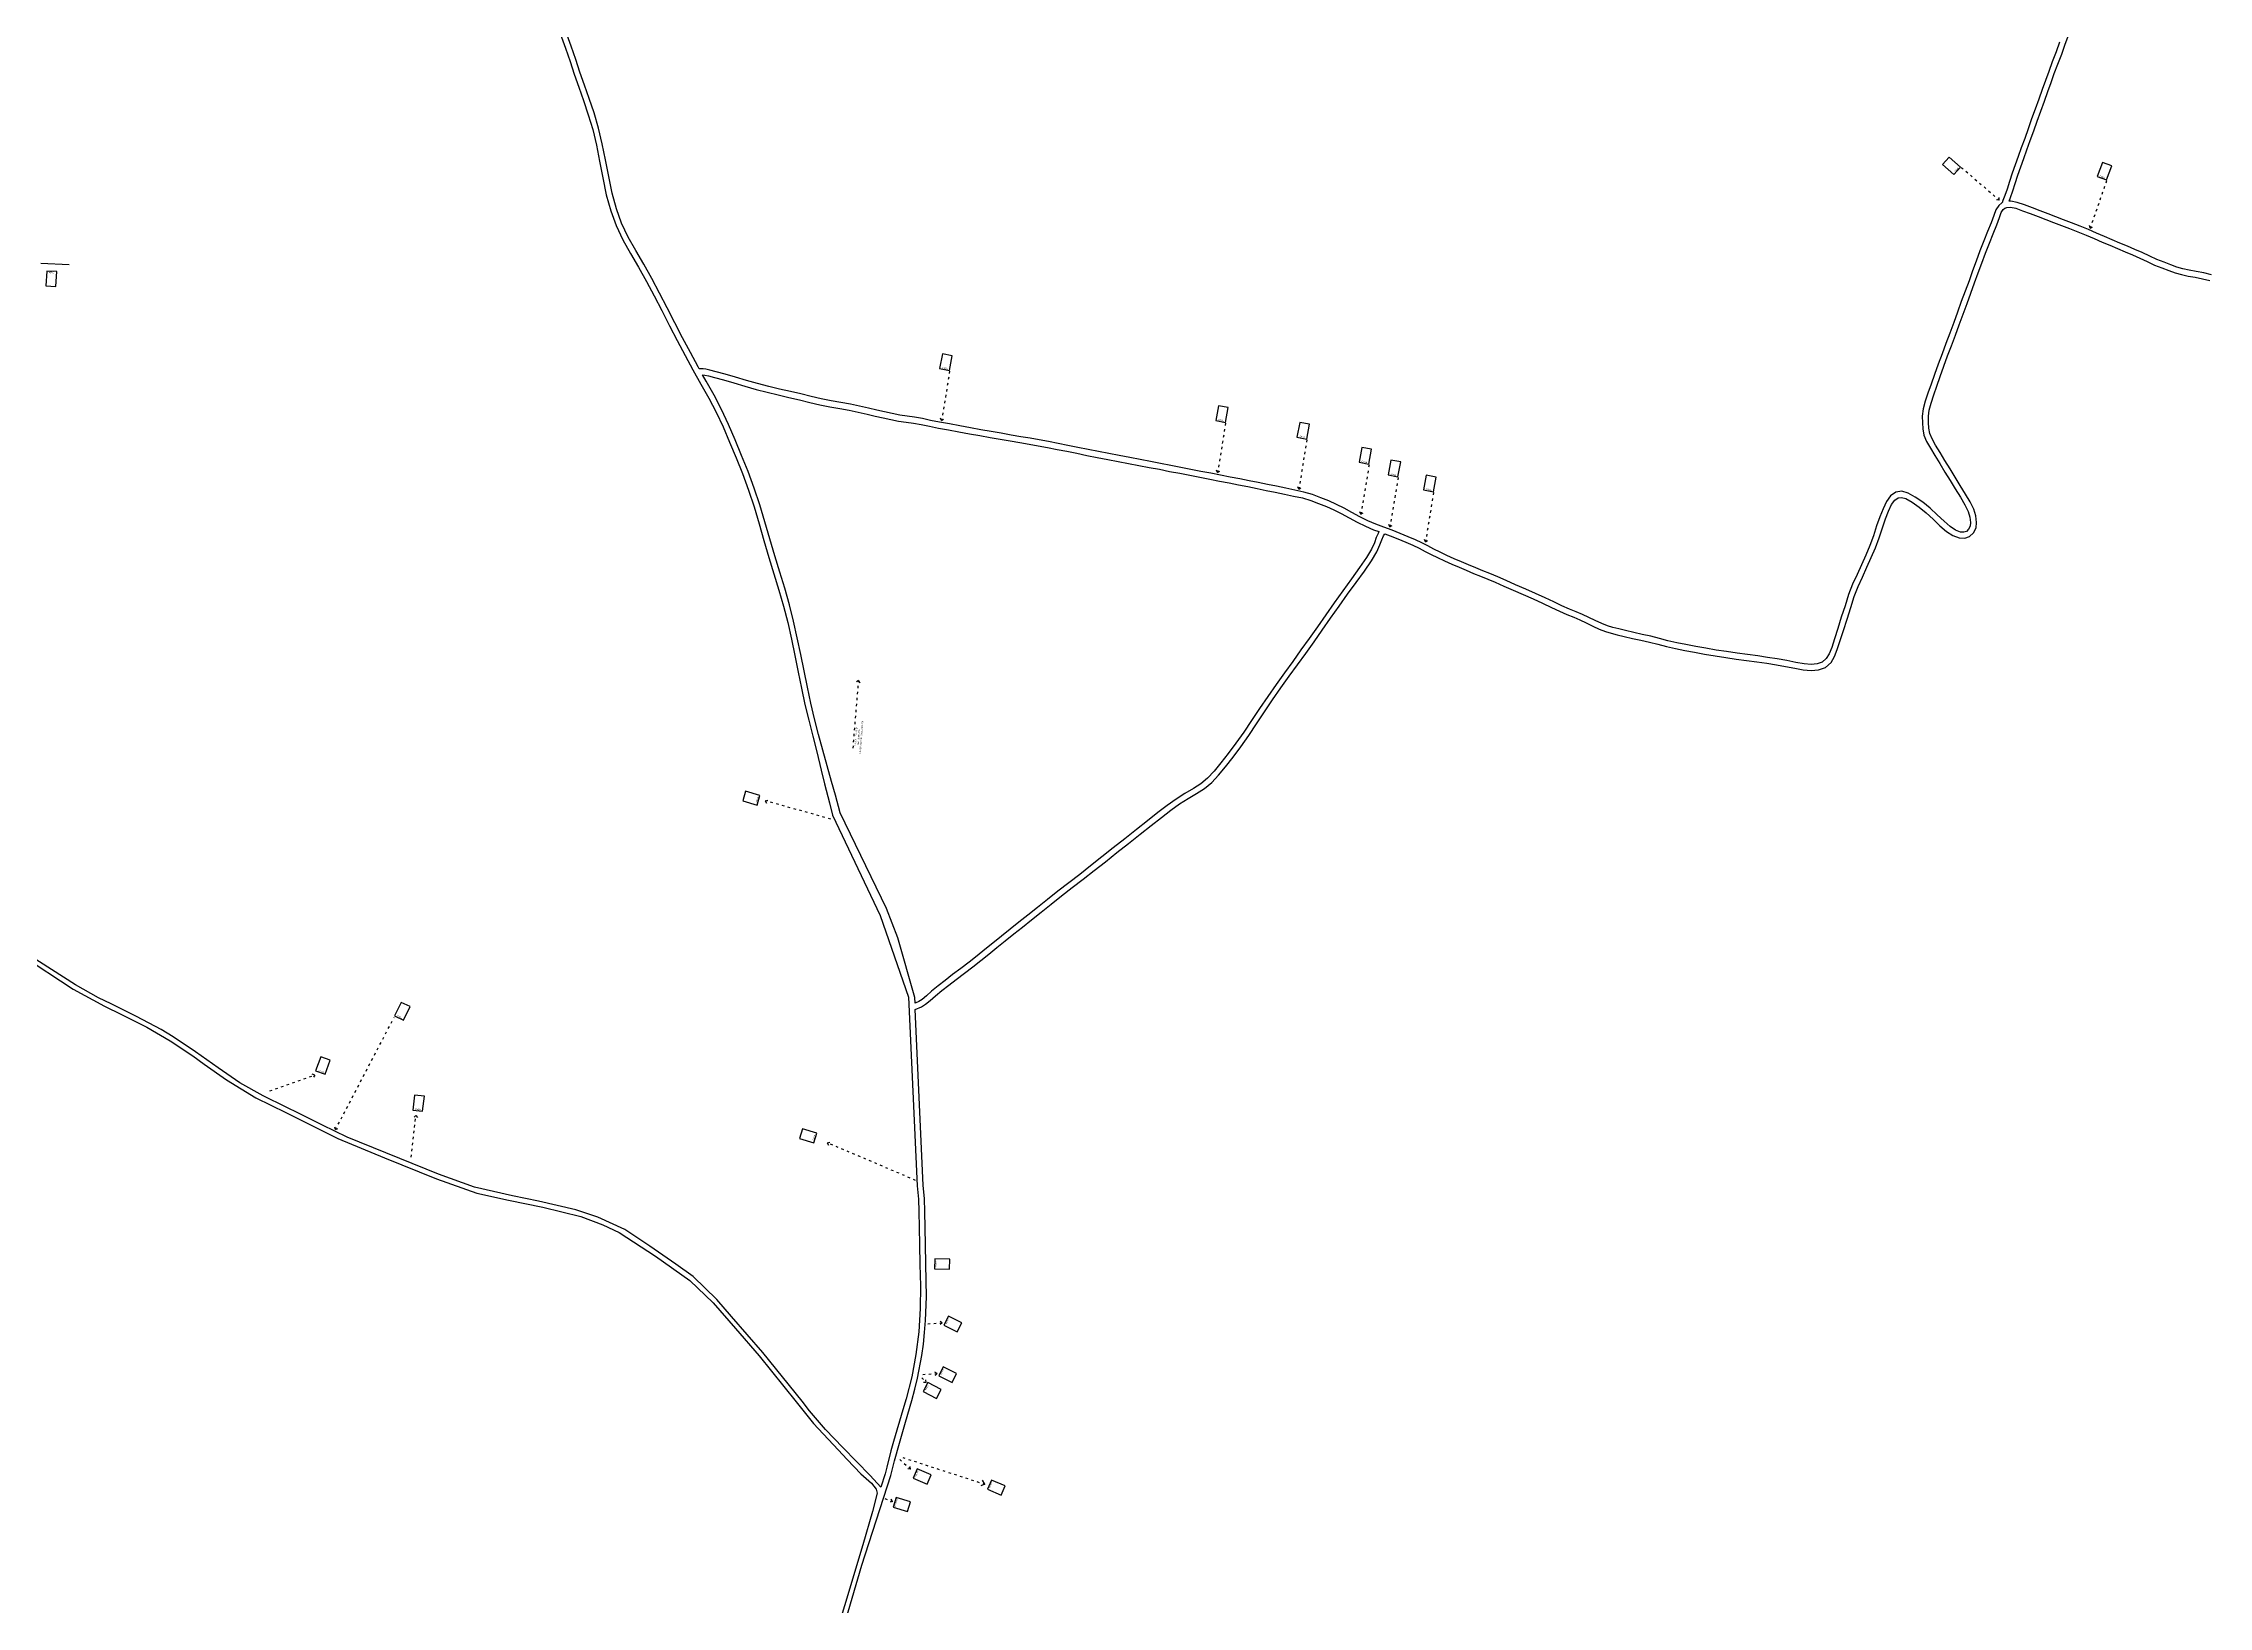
# Model space of a CAD drawing. Extents: x 714896 to 749292, y 8417558 to 8447149.
# Drawn here: x 736357 to 738520, y 8433178 to 8434741 of the extents above; entities that cross this region are included whole.
import ezdxf
from ezdxf.enums import TextEntityAlignment as Align

# ---------------------------------------------------------------- set-up
doc = ezdxf.new("R2010")
doc.units = 0
doc.header["$MEASUREMENT"] = 0
doc.linetypes.add('ACAD_ISO03W100', pattern=[30, 12, -18])
for name, color, linetype in [('LOTE', 7, 'CONTINUOUS'), ('NUM-PORTA', 7, 'CONTINUOUS'), ('QUADRA', 6, 'CONTINUOUS')]:
    doc.layers.add(name, color=color, linetype=linetype)

msp = doc.modelspace()

# ---------------------------------------------------------------- linework, layer by layer
at = {"layer": 'LOTE'}
for p, q in [((738260.8, 8434626.9), (738254.1, 8434619.5)), ((738254.1, 8434619.5), (738265.3, 8434609.4)), ((738272, 8434616.9), (738260.8, 8434626.9)), ((738265.3, 8434609.4), (738272, 8434616.9)), ((738413.7, 8434621.5), (738408.5, 8434607.4)), ((738423, 8434618), (738413.7, 8434621.5)), ((738417.9, 8434604), (738423, 8434618)), ((738408.5, 8434607.4), (738417.9, 8434604)), ((736360, 8434513), (736359.1, 8434498.1)), ((736370, 8434512.5), (736360, 8434513)), ((736369.1, 8434497.5), (736370, 8434512.5)), ((736359.1, 8434498.1), (736369.1, 8434497.5)), ((737254.9, 8434430.2), (737252.1, 8434415.5)), ((737264.7, 8434428.4), (737254.9, 8434430.2)), ((737262, 8434413.6), (737264.7, 8434428.4)), ((737252.1, 8434415.5), (737262, 8434413.6)), ((737530.6, 8434378.3), (737527.9, 8434363.5)), ((737540.4, 8434376.5), (737530.6, 8434378.3)), ((737537.7, 8434361.7), (737540.4, 8434376.5)), ((737527.9, 8434363.5), (737537.7, 8434361.7)), ((737611.8, 8434361.7), (737609.1, 8434347)), ((737621.6, 8434359.9), (737611.8, 8434361.7)), ((737618.9, 8434345.1), (737621.6, 8434359.9)), ((737609.1, 8434347), (737618.9, 8434345.1)), ((737673.8, 8434336.7), (737671.1, 8434322)), ((737683.7, 8434334.9), (737673.8, 8434336.7)), ((737680.9, 8434320.1), (737683.7, 8434334.9)), ((737671.1, 8434322), (737680.9, 8434320.1)), ((737702.9, 8434324), (737700.2, 8434309.2)), ((737700.2, 8434309.2), (737710, 8434307.4)), ((737712.7, 8434322.2), (737702.9, 8434324)), ((737710, 8434307.4), (737712.7, 8434322.2)), ((737738.3, 8434309), (737735.6, 8434294.2)), ((737748.2, 8434307.1), (737738.3, 8434309)), ((737735.6, 8434294.2), (737745.4, 8434292.4)), ((737745.4, 8434292.4), (737748.2, 8434307.1)), ((737058.2, 8433993.1), (737055.4, 8433983.5)), ((737072.6, 8433988.8), (737058.2, 8433993.1)), ((737069.7, 8433979.2), (737072.6, 8433988.8)), ((737055.4, 8433983.5), (737069.7, 8433979.2)), ((736714, 8433782.1), (736707.5, 8433768.6)), ((736707.5, 8433768.6), (736716.5, 8433764.3)), ((736723, 8433777.8), (736714, 8433782.1)), ((736716.5, 8433764.3), (736723, 8433777.8)), ((736633.8, 8433727.8), (736628.7, 8433713.6)), ((736643.2, 8433724.3), (736633.8, 8433727.8)), ((736628.7, 8433713.6), (736638.1, 8433710.2)), ((736638.1, 8433710.2), (736643.2, 8433724.3)), ((736727.5, 8433689.4), (736725.7, 8433674.5)), ((736737.5, 8433688.2), (736727.5, 8433689.4)), ((736735.6, 8433673.3), (736737.5, 8433688.2)), ((736725.7, 8433674.5), (736735.6, 8433673.3)), ((737115, 8433655.7), (737112.1, 8433646.1)), ((737112.1, 8433646.1), (737126.5, 8433641.8)), ((737129.3, 8433651.4), (737115, 8433655.7)), ((737126.5, 8433641.8), (737129.3, 8433651.4)), ((737247.2, 8433525.8), (737246.9, 8433515.8)), ((737246.9, 8433515.8), (737261.9, 8433515.4)), ((737262.2, 8433525.4), (737247.2, 8433525.8)), ((737261.9, 8433515.4), (737262.2, 8433525.4)), ((737260.8, 8433468.6), (737256.3, 8433459.6)), ((737274.2, 8433461.9), (737260.8, 8433468.6)), ((737256.3, 8433459.6), (737269.7, 8433452.9)), ((737269.7, 8433452.9), (737274.2, 8433461.9)), ((737240.3, 8433402.1), (737235.7, 8433393.2)), ((737253.6, 8433395.1), (737240.3, 8433402.1)), ((737255.6, 8433417.9), (737251.2, 8433409)), ((737251.2, 8433409), (737264.6, 8433402.3)), ((737269, 8433411.2), (737255.6, 8433417.9)), ((737264.6, 8433402.3), (737269, 8433411.2)), ((737235.7, 8433393.2), (737248.9, 8433386.3)), ((737248.9, 8433386.3), (737253.6, 8433395.1)), ((737229.7, 8433315.8), (737225.8, 8433306.6)), ((737243.5, 8433310), (737229.7, 8433315.8)), ((737225.8, 8433306.6), (737239.6, 8433300.7)), ((737239.6, 8433300.7), (737243.5, 8433310)), ((737303.8, 8433304.7), (737299.9, 8433295.5)), ((737299.9, 8433295.5), (737313.7, 8433289.6)), ((737317.6, 8433298.8), (737303.8, 8433304.7)), ((737313.7, 8433289.6), (737317.6, 8433298.8)), ((737208.6, 8433287.3), (737205.7, 8433277.7)), ((737205.7, 8433277.7), (737220, 8433273.3)), ((737223, 8433282.9), (737208.6, 8433287.3)), ((737220, 8433273.3), (737223, 8433282.9))]:
    msp.add_line(p, q, dxfattribs=at)
at = {"layer": 'LOTE', "color": 7, "linetype": 'ACAD_ISO03W100', "ltscale": 0.2}
for points in [[(738272.8, 8434616.6), (738310.6, 8434583.9)], [(738417.9, 8434603.1), (738401.5, 8434555.9)], [(737262.1, 8434412.8), (737254, 8434363.5)], [(737537.8, 8434360.9), (737529.7, 8434311.6)], [(737619, 8434344.3), (737610.9, 8434295)], [(737681.1, 8434319.3), (737672.9, 8434270)], [(737710.1, 8434306.6), (737702, 8434257.3)], [(737745.6, 8434291.6), (737737.4, 8434242.2)], [(737165.7, 8434036.2), (737171.2, 8434103.9)], [(737143.3, 8433965.3), (737077.8, 8433983.6)], [(736648.5, 8433654.9), (736707, 8433767)], [(736583, 8433693.7), (736627.8, 8433709.5)], [(736724.1, 8433627.4), (736728.9, 8433669.1)], [(737228.1, 8433604.2), (737139.8, 8433641.8)], [(737240.3, 8433460.9), (737254.7, 8433461.8)], [(737234.2, 8433407), (737238.7, 8433402.2)], [(737235.2, 8433410.3), (737249.5, 8433411.1)], [(737212.3, 8433325.3), (737223, 8433315.7)], [(737215.2, 8433327.2), (737297.2, 8433300.6)], [(737197.5, 8433286.1), (737205.1, 8433283.4)]]:
    msp.add_lwpolyline(points, dxfattribs=at)
at = {"layer": 'LOTE'}
for points in [[(738310.6, 8434583.9), (738308, 8434584.3)], [(738310.6, 8434583.9), (738310.5, 8434586.5)], [(738401.5, 8434555.9), (738401, 8434558.4)], [(738401.5, 8434555.9), (738403.9, 8434556.9)], [(737254, 8434363.5), (737253, 8434365.9)], [(737254, 8434363.5), (737256.1, 8434364.9)], [(737529.7, 8434311.6), (737528.7, 8434314)], [(737529.7, 8434311.6), (737531.9, 8434313)], [(737610.9, 8434295), (737609.9, 8434297.4)], [(737610.9, 8434295), (737613.1, 8434296.4)], [(737672.9, 8434270), (737672, 8434272.4)], [(737672.9, 8434270), (737675.1, 8434271.4)], [(737702, 8434257.3), (737701, 8434259.7)], [(737702, 8434257.3), (737704.2, 8434258.7)], [(737737.4, 8434242.2), (737736.5, 8434244.7)], [(737737.4, 8434242.2), (737739.6, 8434243.7)], [(737171.2, 8434103.9), (737169.1, 8434102.3)], [(737171.2, 8434103.9), (737172.3, 8434101.6)], [(737077.8, 8433983.6), (737080.3, 8433984.2)], [(737077.8, 8433983.6), (737079, 8433981.2)], [(736627.8, 8433709.5), (736625.3, 8433710.2)], [(736627.8, 8433709.5), (736626.6, 8433707.2)], [(736728.9, 8433669.1), (736727.1, 8433667.2)], [(736728.9, 8433669.1), (736730.3, 8433667)], [(736648.5, 8433654.9), (736648, 8433657.5)], [(736648.5, 8433654.9), (736650.9, 8433656)], [(737139.8, 8433641.8), (737142.4, 8433642.5)], [(737139.8, 8433641.8), (737141, 8433639.5)], [(737254.7, 8433461.8), (737252.5, 8433463.3)], [(737254.7, 8433461.8), (737252.7, 8433460)], [(737238.7, 8433402.2), (737236.1, 8433402.3)], [(737238.7, 8433402.2), (737238.3, 8433404.8)], [(737249.5, 8433411.1), (737247.4, 8433412.6)], [(737249.5, 8433411.1), (737247.6, 8433409.3)], [(737223, 8433315.7), (737220.3, 8433315.9)], [(737223, 8433315.7), (737222.5, 8433318.3)], [(737205.1, 8433283.4), (737202.7, 8433282.5)], [(737205.1, 8433283.4), (737203.8, 8433285.6)]]:
    msp.add_lwpolyline(points, dxfattribs=at)
at = {"layer": 'LOTE', "color": 7}
for points in [[(737297.2, 8433300.6), (737293.3, 8433298.8)], [(737297.2, 8433300.6), (737294.9, 8433304.6)]]:
    msp.add_lwpolyline(points, dxfattribs=at)
at = {"layer": 'QUADRA'}
for points in [[(736873.1, 8434750.5), (736878.2, 8434735.6), (736882.9, 8434722.5), (736887, 8434709.9), (736891.5, 8434696.9), (736896.3, 8434683.3), (736901.1, 8434669.2), (736905.5, 8434654.3), (736909.2, 8434638.9), (736912.4, 8434622.8), (736915.6, 8434606.2), (736919.1, 8434589.3), (736923.5, 8434573.2), (736928.9, 8434558.4), (736935.7, 8434544.3), (736943.4, 8434530.5), (736951.4, 8434516.7), (736959.2, 8434502.6), (736966.9, 8434488.1), (736974.5, 8434473.4), (736982.1, 8434458.3), (736989.9, 8434443.4), (736997.8, 8434428.7), (737005.6, 8434414.2), (737013.6, 8434400), (737021.6, 8434386), (737029, 8434371.9), (737035.8, 8434357.2), (737042.3, 8434342), (737048.8, 8434326.4), (737055, 8434310.5), (737061.1, 8434294.1), (737066.7, 8434277.4), (737071.7, 8434260.5), (737076.6, 8434243.6), (737081.6, 8434226.8), (737086.6, 8434210.3), (737091.6, 8434194.1), (737096.2, 8434177.9), (737100.3, 8434161.6), (737104, 8434145.1), (737107.4, 8434128.6), (737110.8, 8434112.2), (737114.1, 8434096), (737117.5, 8434079.9), (737121.3, 8434064), (737125.4, 8434048.3), (737129.5, 8434032.5), (737133.8, 8434014.2), (737137.1, 8434000.5), (737142.1, 8433981.6), (737145.1, 8433969.3), (737192.6, 8433868.9), (737220.9, 8433787.2), (737229.7, 8433598.8), (737230.9, 8433585.3), (737231.3, 8433573.1), (737231.6, 8433557.1), (737232, 8433539.9), (737232.4, 8433520.2), (737233.1, 8433498.8), (737232.7, 8433476.2), (737231.2, 8433452.9), (737228.3, 8433430.1), (737224.2, 8433407.9), (737218.6, 8433385.9), (737215.4, 8433374.9), (737206.1, 8433343.2), (737203.4, 8433333.9), (737199.3, 8433317.5), (737197.6, 8433311), (737193.3, 8433297.7), (737182.7, 8433309.3), (737155.3, 8433337.3), (737138.1, 8433355.3), (737122.1, 8433374), (737114.6, 8433383.5), (737075.5, 8433432.2), (737044.3, 8433468.3), (737029.4, 8433485.1), (737005.7, 8433508), (736988.4, 8433520.5), (736962.7, 8433538.4), (736937.7, 8433555), (736910.6, 8433567.3), (736888.6, 8433574.8), (736851.4, 8433583.4), (736825.3, 8433588.8), (736787.5, 8433597.3), (736751.5, 8433610.3), (736660.1, 8433647.3), (736635.6, 8433659.3), (736611.5, 8433671.5), (736599.4, 8433677.5), (736576.2, 8433688.7), (736553.1, 8433701.8), (736531.4, 8433716.7), (736508.8, 8433732.6), (736486.2, 8433747.8), (736474.3, 8433754.9), (736449.7, 8433768.1), (736424.3, 8433780.5), (736411.8, 8433786.6), (736388.9, 8433799.5), (736329, 8433837.8)], [(738371, 8434741.8), (738367.5, 8434731.9), (738363.6, 8434721.9), (738360.1, 8434712.5), (738356.8, 8434703.3), (738353.7, 8434694.3), (738350.2, 8434684.8), (738346.6, 8434674.8), (738343, 8434665), (738339.5, 8434655.1), (738336.1, 8434645.4), (738332.7, 8434636.2), (738329.6, 8434627.5), (738326.6, 8434619), (738323.7, 8434610.7), (738320.9, 8434602.4), (738318.5, 8434594.9), (738316.3, 8434588.5), (738314.4, 8434583.4), (738313.6, 8434581.2), (738313.2, 8434581), (738310.1, 8434578.4), (738307.4, 8434574.2), (738305.2, 8434568.6), (738302.6, 8434561.1), (738299.1, 8434552.5), (738295.4, 8434543.2), (738291.4, 8434533.1), (738287.7, 8434523), (738284, 8434513.2), (738280.5, 8434503.2), (738276.7, 8434493), (738272.8, 8434482.6), (738269, 8434472), (738265.2, 8434461.4), (738261.3, 8434451), (738257.4, 8434440.5), (738253.5, 8434430.2), (738249.6, 8434419.9), (738246, 8434409.7), (738242.6, 8434399.9), (738239.5, 8434391), (738236.8, 8434382.9), (738234.6, 8434375.2), (738233.8, 8434368), (738234, 8434361.4), (738234.5, 8434355.2), (738235.5, 8434349), (738238.1, 8434342.7), (738241.9, 8434336), (738246.4, 8434328.5), (738251.3, 8434320.5), (738256.4, 8434312.1), (738261.5, 8434303.8), (738266.7, 8434295.4), (738271.9, 8434286.9), (738276.3, 8434279.3), (738279.6, 8434272.6), (738281.4, 8434266.9), (738282, 8434261.8), (738281.6, 8434258), (738280.1, 8434255), (738277.8, 8434252.8), (738275.3, 8434251.9), (738271.9, 8434252.1), (738267, 8434254), (738261.5, 8434257.6), (738255.5, 8434262.9), (738248.8, 8434269.4), (738241.6, 8434276), (738234.2, 8434281.9), (738226.8, 8434287.1), (738219.6, 8434291.1), (738213.3, 8434292.9), (738207.5, 8434291.9), (738202.2, 8434288.3), (738197.9, 8434282.6), (738194.6, 8434275.4), (738191.5, 8434267.3), (738188.2, 8434258.2), (738184.9, 8434248.5), (738181.5, 8434238.6), (738177.3, 8434229.1), (738173.1, 8434219.3), (738168.8, 8434209.7), (738164.2, 8434200.1), (738160.2, 8434189.6), (738156.6, 8434178.5), (738152.9, 8434167.1), (738149.3, 8434155.8), (738146, 8434145.4), (738143.3, 8434136.8), (738140.8, 8434130.3), (738137.9, 8434125.6), (738133.9, 8434122.2), (738128.9, 8434120.4), (738122.8, 8434119.8), (738115.7, 8434120.5), (738107.5, 8434121.9), (738098.4, 8434123.8), (738088.9, 8434125.4), (738079.3, 8434126.9), (738069.4, 8434128.3), (738059.1, 8434129.8), (738048.8, 8434131.1), (738038.3, 8434132.6), (738027.8, 8434134.2), (738017.4, 8434136), (738007.4, 8434137.9), (737997.7, 8434139.7), (737988.5, 8434141.5), (737979.6, 8434143.5), (737971.1, 8434145.9), (737962.6, 8434148.1), (737954, 8434149.9), (737945.6, 8434151.8), (737937.3, 8434153.6), (737930.5, 8434155.3), (737924.5, 8434156.8), (737919.2, 8434158.4), (737913.5, 8434160.7), (737907, 8434163.6), (737900.6, 8434166.7), (737894.3, 8434169.7), (737888, 8434172.4), (737881.2, 8434175.2), (737873.8, 8434178.5), (737865.7, 8434182.3), (737856.9, 8434186.4), (737847.4, 8434190.7), (737837.6, 8434195.1), (737827.5, 8434199.5), (737818.2, 8434203.7), (737809.6, 8434207.5), (737801.9, 8434210.6), (737794.8, 8434213.4), (737787.8, 8434216.3), (737780.5, 8434219.5), (737773.3, 8434222.5), (737766.1, 8434225.5), (737758.9, 8434228.8), (737752.1, 8434232), (737745.8, 8434235.1), (737739.9, 8434238.2), (737733.9, 8434241.3), (737727.4, 8434244.4), (737720.2, 8434247.5), (737712.3, 8434250.8), (737704.2, 8434254.1), (737696, 8434257.1), (737687.8, 8434260.1), (737679.8, 8434263.4), (737671.9, 8434267.2), (737664, 8434271.6), (737656.2, 8434275.9), (737648.6, 8434279.8), (737640.9, 8434283.2), (737632.9, 8434286.4), (737624.7, 8434289.5), (737615.9, 8434292), (737607, 8434293.9), (737597.8, 8434295.9), (737588.6, 8434297.9), (737579.5, 8434299.7), (737570.4, 8434301.5), (737561.3, 8434303.4), (737552, 8434305.2), (737542.5, 8434307.1), (737532.8, 8434309), (737523, 8434310.9), (737513.1, 8434312.8), (737503.1, 8434314.8), (737493.1, 8434316.8), (737483, 8434318.7), (737472.8, 8434320.8), (737462.6, 8434322.7), (737452.3, 8434324.6), (737442, 8434326.5), (737431.6, 8434328.5), (737421.2, 8434330.6), (737410.8, 8434332.6), (737400.4, 8434334.7), (737390.3, 8434336.7), (737380.3, 8434338.6), (737370.6, 8434340.6), (737361, 8434342.5), (737351.6, 8434344.3), (737342.4, 8434345.8), (737333.2, 8434347.4), (737323.6, 8434349.1), (737313.7, 8434350.9), (737303.6, 8434352.6), (737293.3, 8434354.4), (737282.9, 8434356.3), (737272.4, 8434358.3), (737262.1, 8434360.2), (737252.1, 8434362), (737243.1, 8434363.7), (737234.9, 8434365.5), (737227, 8434366.8), (737219.5, 8434367.8), (737212.2, 8434368.9), (737204.8, 8434370.6), (737197, 8434372.2), (737189.2, 8434374), (737180.9, 8434375.9), (737172.1, 8434378), (737162.9, 8434380), (737153.3, 8434381.6), (737143.6, 8434383.2), (737133.8, 8434385.1), (737123.8, 8434387.5), (737113.5, 8434390.1), (737103, 8434392.5), (737092.2, 8434394.9), (737081.3, 8434397.7), (737070.2, 8434400.5), (737059.1, 8434403.7), (737048.1, 8434406.9), (737037.7, 8434409.9), (737028.9, 8434412.3), (737022.6, 8434414), (737018.6, 8434414.8), (737016, 8434415.3), (737013.5, 8434415.2), (737012, 8434415.1), (737012, 8434415.1), (737010.9, 8434417.1), (737003.1, 8434431.5), (736995.2, 8434446.2), (736987.4, 8434461.1), (736979.9, 8434476.1), (736972.2, 8434490.9), (736964.5, 8434505.4), (736956.6, 8434519.7), (736948.7, 8434533.5), (736941, 8434547), (736934.4, 8434560.7), (736929.2, 8434575), (736925, 8434590.7), (736921.5, 8434607.4), (736918.3, 8434624), (736915, 8434640.2), (736911.3, 8434655.9), (736906.8, 8434671), (736902, 8434685.3), (736897.2, 8434698.9), (736892.7, 8434711.8), (736888.6, 8434724.5), (736883.9, 8434737.6), (736878.8, 8434752.3)], [(738522.6, 8434509.3), (738515.1, 8434511.2), (738507.5, 8434512.6), (738500.5, 8434513.9), (738494.1, 8434515.2), (738488.1, 8434517), (738482, 8434519.1), (738475.3, 8434521.7), (738468.1, 8434524.5), (738461, 8434527.8), (738453.6, 8434531.4), (738446.2, 8434534.6), (738438.8, 8434537.8), (738431.3, 8434541), (738423.6, 8434544.3), (738415.8, 8434547.5), (738407.9, 8434550.9), (738399.8, 8434554.4), (738391.4, 8434557.9), (738383, 8434561), (738374.9, 8434564.2), (738367.1, 8434567.2), (738359.5, 8434570), (738351.7, 8434573.1), (738343.8, 8434576), (738335.9, 8434579), (738328.7, 8434581.5), (738322.3, 8434582.9), (738320.6, 8434582.8), (738321.9, 8434586.5), (738324.2, 8434593), (738326.6, 8434600.5), (738329.3, 8434608.7), (738332.3, 8434617), (738335.2, 8434625.5), (738338.3, 8434634.2), (738341.7, 8434643.4), (738345.2, 8434653.1), (738348.6, 8434662.9), (738352.3, 8434672.8), (738355.9, 8434682.7), (738359.3, 8434692.3), (738362.5, 8434701.3), (738365.7, 8434710.5), (738369.2, 8434719.7), (738373.1, 8434729.8), (738376.7, 8434739.8), (738380.2, 8434749.4)], [(737156.7, 8433159.2), (737164.7, 8433186.6), (737174.5, 8433219.6), (737174.5, 8433219.6), (737203.3, 8433309.3), (737207.1, 8433323.8), (737211.9, 8433341.5), (737218, 8433362.4), (737224.3, 8433384.3), (737227.3, 8433395.4), (737230, 8433406.6), (737234.2, 8433429.1), (737235.9, 8433440.6), (737237.1, 8433452.3), (737238.1, 8433464.1), (737239.1, 8433487.7), (737238.4, 8433520.4), (737238, 8433540), (737237.3, 8433573.2), (737236.9, 8433585.7), (737235.7, 8433599.5), (737227.8, 8433775.1), (737234.1, 8433777.5), (737238.1, 8433780.3), (737242.7, 8433784), (737248, 8433788.6), (737254.4, 8433793.9), (737261.2, 8433799.4), (737268.7, 8433805.1), (737276.8, 8433811.2), (737285.2, 8433817.6), (737293.4, 8433823.8), (737301.2, 8433830.2), (737309.2, 8433836.8), (737317.6, 8433843.6), (737326.1, 8433850.5), (737334.9, 8433857.4), (737344, 8433864.6), (737353.5, 8433872.2), (737363.5, 8433880.2), (737373.8, 8433888.5), (737384.6, 8433896.9), (737395.6, 8433905.3), (737406.6, 8433913.9), (737417.8, 8433922.7), (737429.1, 8433931.8), (737440.7, 8433940.9), (737452.3, 8433950.1), (737463.5, 8433958.9), (737473.8, 8433966.9), (737483.1, 8433974.1), (737491.8, 8433980.4), (737500.3, 8433985.9), (737508.6, 8433990.7), (737516.7, 8433995.7), (737523.9, 8434001.7), (737530.7, 8434009.2), (737537.8, 8434017.6), (737545.2, 8434027.1), (737552.9, 8434037.5), (737560.9, 8434048.7), (737568.8, 8434060.5), (737576.7, 8434072.5), (737584.8, 8434084.5), (737593.1, 8434096.3), (737601.4, 8434108), (737609.6, 8434119.4), (737617.8, 8434130.9), (737626.1, 8434142.4), (737634.4, 8434154), (737642.7, 8434165.9), (737651.1, 8434177.9), (737659.7, 8434189.9), (737668.3, 8434201.8), (737676.4, 8434213.1), (737683.7, 8434223.4), (737688.9, 8434232.3), (737692, 8434239.3), (737693.9, 8434244.3), (737695.6, 8434248.2), (737696.7, 8434250.5), (737699.5, 8434249.4), (737702.1, 8434248.5), (737710, 8434245.3), (737717.9, 8434241.9), (737724.9, 8434238.9), (737731.2, 8434235.9), (737737.1, 8434232.8), (737743.1, 8434229.7), (737749.5, 8434226.6), (737756.4, 8434223.4), (737763.7, 8434220), (737771, 8434216.9), (737778.2, 8434213.9), (737785.4, 8434210.8), (737792.5, 8434207.9), (737799.7, 8434205), (737807.2, 8434201.9), (737815.8, 8434198.2), (737825.1, 8434194), (737835.2, 8434189.7), (737844.9, 8434185.3), (737854.4, 8434181), (737863.2, 8434176.8), (737871.3, 8434173.1), (737878.8, 8434169.7), (737885.7, 8434166.9), (737891.8, 8434164.3), (737897.9, 8434161.3), (737904.5, 8434158.1), (737911.1, 8434155.2), (737917.2, 8434152.7), (737922.9, 8434151), (737929, 8434149.5), (737935.9, 8434147.7), (737944.3, 8434145.9), (737952.7, 8434144.1), (737961.2, 8434142.2), (737969.6, 8434140.1), (737978.1, 8434137.7), (737987.3, 8434135.6), (737996.6, 8434133.8), (738006.3, 8434132), (738016.3, 8434130.1), (738026.8, 8434128.3), (738037.5, 8434126.6), (738048, 8434125.2), (738058.3, 8434123.8), (738068.5, 8434122.4), (738078.4, 8434121), (738088, 8434119.5), (738097.3, 8434117.9), (738106.4, 8434116), (738114.9, 8434114.5), (738122.8, 8434113.8), (738130.2, 8434114.5), (738137, 8434116.9), (738142.6, 8434121.6), (738146.2, 8434127.6), (738148.9, 8434134.9), (738151.7, 8434143.6), (738155, 8434153.9), (738158.7, 8434165.2), (738162.3, 8434176.7), (738165.9, 8434187.6), (738169.7, 8434197.8), (738174.2, 8434207.2), (738178.5, 8434216.9), (738182.8, 8434226.7), (738187.1, 8434236.4), (738190.6, 8434246.5), (738193.9, 8434256.2), (738197.2, 8434265.2), (738200.1, 8434273.1), (738203.1, 8434279.5), (738206.4, 8434283.9), (738209.8, 8434286.2), (738213, 8434286.7), (738217.3, 8434285.5), (738223.6, 8434282), (738230.6, 8434277.1), (738237.7, 8434271.4), (738244.7, 8434265), (738251.4, 8434258.5), (738257.9, 8434252.8), (738264.3, 8434248.6), (738270.7, 8434246.2), (738276.2, 8434245.9), (738281, 8434247.6), (738284.9, 8434251.3), (738287.5, 8434256.2), (738288.1, 8434261.8), (738287.3, 8434268.2), (738285.2, 8434274.9), (738281.6, 8434282.2), (738277.1, 8434289.9), (738271.8, 8434298.5), (738266.6, 8434306.9), (738261.5, 8434315.2), (738256.4, 8434323.6), (738251.5, 8434331.6), (738247.1, 8434339), (738243.5, 8434345.3), (738241.3, 8434350.6), (738240.4, 8434355.9), (738240, 8434361.7), (738239.9, 8434367.8), (738240.5, 8434374), (738242.5, 8434381.1), (738245.2, 8434389.1), (738248.3, 8434398), (738251.6, 8434407.7), (738255.3, 8434417.9), (738259.1, 8434428.1), (738263, 8434438.4), (738266.9, 8434448.9), (738270.8, 8434459.3), (738274.7, 8434469.9), (738278.5, 8434480.6), (738282.3, 8434491), (738286.1, 8434501.2), (738289.6, 8434511.2), (738293.3, 8434520.8), (738297.1, 8434531), (738301, 8434541), (738304.7, 8434550.3), (738308.2, 8434559), (738310.9, 8434566.5), (738312.7, 8434571.5), (738314.6, 8434574.4), (738316.4, 8434575.9), (738318.2, 8434576.6), (738321.8, 8434576.9), (738327.1, 8434575.7), (738333.9, 8434573.3), (738341.7, 8434570.4), (738349.5, 8434567.5), (738357.3, 8434564.4), (738365, 8434561.5), (738372.8, 8434558.6), (738380.9, 8434555.4), (738389.2, 8434552.3), (738397.4, 8434548.8), (738405.5, 8434545.4), (738413.5, 8434542), (738421.3, 8434538.7), (738428.9, 8434535.5), (738436.4, 8434532.3), (738443.8, 8434529.1), (738451.1, 8434525.9), (738458.4, 8434522.4), (738465.7, 8434519), (738473.1, 8434516.1), (738480, 8434513.5), (738486.3, 8434511.3), (738492.7, 8434509.4), (738499.3, 8434508), (738506.4, 8434506.7), (738513.8, 8434505.3), (738521.1, 8434503.5)], [(736354.1, 8434521), (736382.6, 8434519.4)], [(736282.9, 8433863.1), (736386.3, 8433795.2), (736417.7, 8433778.2), (736434.8, 8433769.9), (736459.9, 8433757.3), (736483.5, 8433743.6), (736506, 8433728.5), (736517.2, 8433720.5), (736539.5, 8433704.8), (736569.1, 8433686.8), (736599, 8433672.1), (736651, 8433646.1), (736697.5, 8433626.6), (736749.6, 8433605.7), (736789.7, 8433591.5), (736821.5, 8433584.5), (736855.7, 8433577.4), (736893.7, 8433568), (736915.6, 8433559.7), (736932, 8433552.2), (736968.2, 8433528.5), (737002.6, 8433504.2), (737025.8, 8433481.7), (737048, 8433456.2), (737071.7, 8433429), (737108.8, 8433382.8), (737126.1, 8433361.3), (737150.6, 8433334.9), (737159.6, 8433325.3), (737173.4, 8433311), (737184.1, 8433301.5), (737188.8, 8433295.5), (737189.6, 8433291.7), (737185, 8433273.4), (737175.2, 8433240.1), (737138.7, 8433118)]]:
    msp.add_lwpolyline(points, dxfattribs=at)
msp.add_lwpolyline([(737227.5, 8433781.4), (737227.2, 8433787.1), (737210.4, 8433846.5), (737198.9, 8433875.8), (737152.7, 8433971.4), (737148, 8433989.3), (737144.2, 8434002.9), (737139.6, 8434018.4), (737135.3, 8434034.1), (737131.2, 8434049.8), (737127.1, 8434065.4), (737123.4, 8434081.2), (737120, 8434097.2), (737116.7, 8434113.4), (737113.3, 8434129.8), (737109.8, 8434146.3), (737106.1, 8434163), (737102, 8434179.5), (737097.3, 8434195.9), (737092.3, 8434212.1), (737087.3, 8434228.5), (737082.3, 8434245.3), (737077.5, 8434262.2), (737072.4, 8434279.2), (737066.7, 8434296.1), (737060.7, 8434312.6), (737054.3, 8434328.7), (737047.8, 8434344.3), (737041.2, 8434359.6), (737034.3, 8434374.6), (737026.8, 8434388.9), (737018.8, 8434402.9), (737015.3, 8434409.3), (737015.5, 8434409.3), (737017.4, 8434408.9), (737021.2, 8434408.2), (737027.3, 8434406.5), (737036.1, 8434404.1), (737046.5, 8434401.1), (737057.5, 8434397.9), (737068.7, 8434394.7), (737079.8, 8434391.8), (737090.9, 8434389.1), (737101.6, 8434386.7), (737112.1, 8434384.2), (737122.3, 8434381.7), (737132.5, 8434379.3), (737142.5, 8434377.3), (737152.3, 8434375.7), (737161.8, 8434374.1), (737170.8, 8434372.1), (737179.6, 8434370.1), (737187.8, 8434368.1), (737195.7, 8434366.4), (737203.5, 8434364.7), (737211.1, 8434363), (737218.6, 8434361.9), (737226.1, 8434360.9), (737233.8, 8434359.6), (737241.9, 8434357.8), (737251, 8434356.1), (737261, 8434354.3), (737271.3, 8434352.4), (737281.8, 8434350.4), (737292.3, 8434348.5), (737302.5, 8434346.7), (737312.6, 8434345), (737322.6, 8434343.2), (737332.1, 8434341.5), (737341.4, 8434339.9), (737350.5, 8434338.3), (737359.9, 8434336.6), (737369.4, 8434334.7), (737379.2, 8434332.8), (737389.1, 8434330.8), (737399.3, 8434328.8), (737409.6, 8434326.7), (737420.1, 8434324.7), (737430.5, 8434322.6), (737440.9, 8434320.6), (737451.2, 8434318.7), (737461.5, 8434316.8), (737471.7, 8434314.9), (737481.8, 8434312.8), (737491.9, 8434310.9), (737502, 8434309), (737511.9, 8434306.9), (737521.9, 8434305), (737531.7, 8434303.1), (737541.3, 8434301.2), (737550.8, 8434299.3), (737560.1, 8434297.5), (737569.2, 8434295.6), (737578.3, 8434293.8), (737587.4, 8434292), (737596.6, 8434290), (737605.7, 8434288), (737614.5, 8434286.2), (737622.8, 8434283.8), (737630.7, 8434280.8), (737638.6, 8434277.7), (737646, 8434274.4), (737653.4, 8434270.6), (737661.1, 8434266.4), (737669.2, 8434261.9), (737677.4, 8434257.9), (737685.6, 8434254.5), (737691, 8434252.6), (737690.2, 8434250.7), (737688.3, 8434246.6), (737686.4, 8434241.5), (737683.6, 8434235.1), (737678.7, 8434226.7), (737671.6, 8434216.6), (737663.4, 8434205.3), (737654.8, 8434193.4), (737646.2, 8434181.4), (737637.8, 8434169.3), (737629.5, 8434157.5), (737621.2, 8434145.9), (737613, 8434134.4), (737604.8, 8434122.9), (737596.5, 8434111.4), (737588.2, 8434099.8), (737579.9, 8434087.9), (737571.7, 8434075.8), (737563.8, 8434063.8), (737556, 8434052.1), (737548.1, 8434041), (737540.4, 8434030.7), (737533.1, 8434021.4), (737526.2, 8434013.1), (737519.8, 8434006.1), (737513.1, 8434000.5), (737505.6, 8433995.9), (737497.2, 8433991), (737488.4, 8433985.3), (737479.5, 8433978.9), (737470.1, 8433971.7), (737459.8, 8433963.6), (737448.6, 8433954.8), (737437, 8433945.6), (737425.4, 8433936.5), (737414.1, 8433927.4), (737402.9, 8433918.6), (737392, 8433910), (737381, 8433901.6), (737370.1, 8433893.2), (737359.7, 8433884.9), (737349.8, 8433876.9), (737340.3, 8433869.3), (737331.2, 8433862.2), (737322.4, 8433855.2), (737313.8, 8433848.3), (737305.4, 8433841.4), (737297.4, 8433834.9), (737289.7, 8433828.6), (737281.5, 8433822.4), (737273.2, 8433816), (737265.1, 8433809.9), (737257.5, 8433804.1), (737250.6, 8433798.5), (737244.1, 8433793.2), (737238.9, 8433788.6), (737234.5, 8433785.1), (737231.3, 8433782.8)], close=True, dxfattribs=at)

# ---------------------------------------------------------------- texts
at = {"layer": 'NUM-PORTA'}
for s, height, rotation, p in [('CASA', 1.5, 48.0236, (738268.4, 8434613.6)), ('CASA', 1.5, 339.8124, (738413.5, 8434606.1)), ('CASA', 1.5, 176.7339, (736364.8, 8434512.3)), ('CASA', 1.5, 349.4986, (737257.3, 8434415)), ('CASA', 1.5, 349.4986, (737533, 8434363.1)), ('CASA', 1.5, 349.4986, (737614.2, 8434346.5)), ('CASA', 1.5, 349.4986, (737676.3, 8434321.5)), ('CASA', 1.5, 349.4986, (737705.3, 8434308.8)), ('CASA', 1.5, 349.4986, (737740.8, 8434293.8)), ('P A R A    P A J E U ', 1.5, 85.4769, (737169.2, 8434047.6)), ('MAT. 185954723', 1.5, 85.4769, (737172, 8434047.2)), ('LIGACAO AVO DE PAULO COSTA', 1.5, 85.4769, (737174.6, 8434046.9)), ('CASA', 1.5, 73.2929, (737070.7, 8433984.3)), ('CASA', 1.5, 334.224, (736712.4, 8433766.8)), ('CASA', 1.5, 340.0727, (736633.7, 8433712.4)), ('CASA', 1.5, 352.8957, (736730.9, 8433674.4)), ('CASA', 1.5, 73.2929, (737127.4, 8433646.9)), ('CASA', 1.5, 268.4113, (737247.6, 8433520.6)), ('CASA', 1.5, 243.5513, (737258.9, 8433463.7)), ('CASA', 1.5, 243.5513, (737253.8, 8433413.1)), ('CASA', 1.5, 242.2828, (737238.4, 8433397.3)), ('INATIVA', 1.5, 247.0635, (737228.2, 8433310.8)), ('CASA', 1.5, 247.0635, (737302.2, 8433299.7)), ('TERRENO', 1.4, 253.1006, (737207.6, 8433282.4))]:
    msp.add_text(s, height=height, rotation=rotation, dxfattribs=at).set_placement(p, align=Align.CENTER)

doc.saveas('drawing.dxf')
